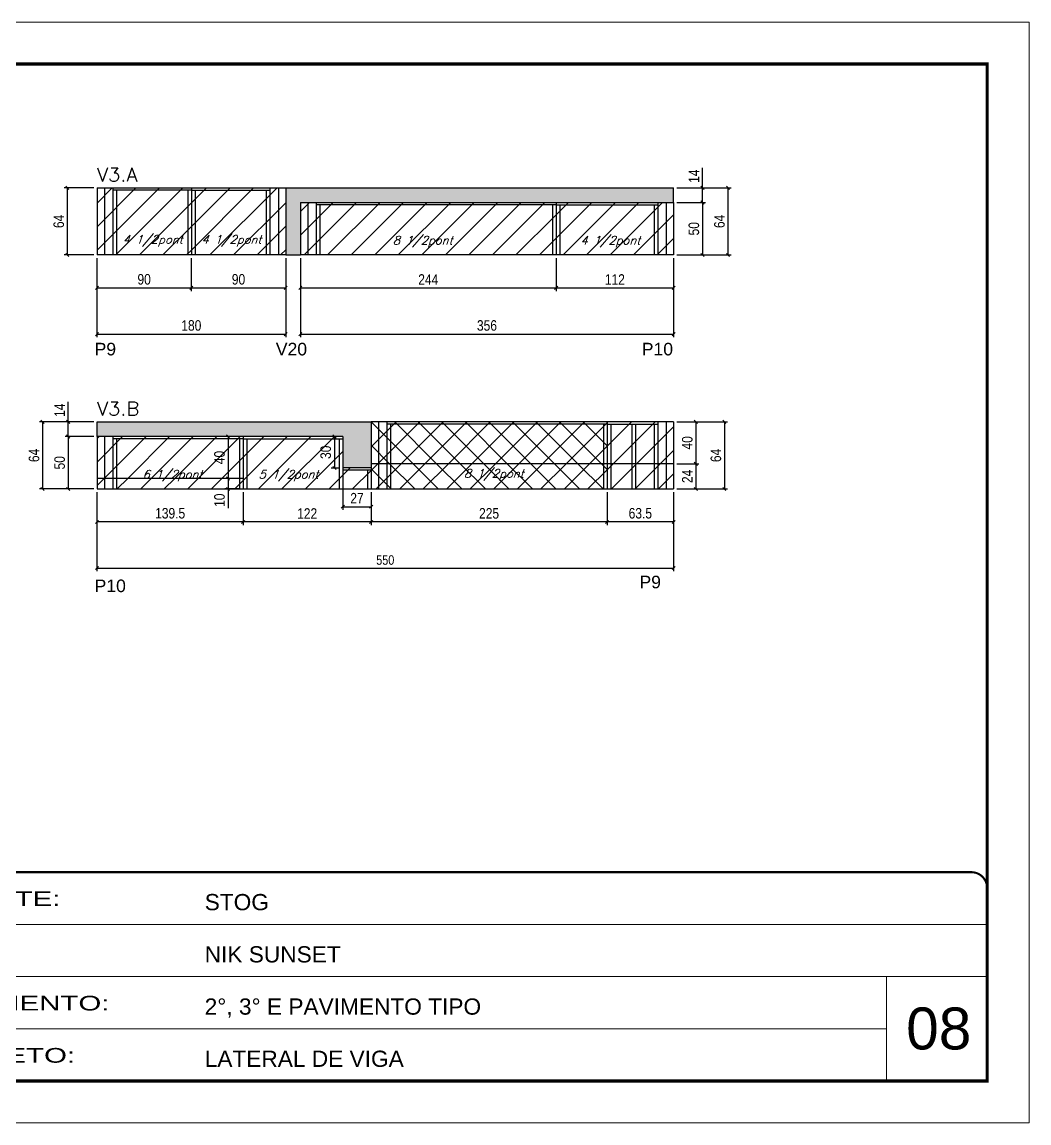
# Model space of a CAD drawing. Extents: x -10448 to -1189, y -11772 to 17235.
# Drawn here: x -5155 to -4195, y 14646 to 15696 of the extents above; entities that cross this region are included whole.
import ezdxf

# ---------------------------------------------------------------- set-up
doc = ezdxf.new("R2010")
doc.units = 0
doc.linetypes.add('CONTINUO', pattern=[0])
doc.linetypes.add('DASHED', pattern=[0.75, 0.5, -0.25])
for name, color, linetype in [('5', 5, 'Continuous'), ('COTA', 241, 'Continuous'), ('Painéis', 200, 'Continuous'), ('Reaproveitamento', 251, 'Continuous'), ('SARR_2.2x7', 40, 'Continuous'), ('SARR_3.5x7', 81, 'Continuous'), ('texto', 7, 'Continuous')]:
    doc.layers.add(name, color=color, linetype=linetype)
for name, color, linetype, lineweight in [('CARIMBO', 255, 'Continuous', 9), ('Folhas', 255, 'Continuous', 9), ('Hachura', 251, 'Continuous', 9), ('SARRAFO DE PRESSAO', 251, 'DASHED', 9), ('Texto Seção', 7, 'Continuous', 15)]:
    doc.layers.add(name, color=color, linetype=linetype, lineweight=lineweight)
doc.styles.add('ARIAL', font='arial.ttf')
doc.styles.add('COTA TECNICA', font='techl___.ttf', dxfattribs={"height": 10})
doc.styles.add('COTA TECNICA-50', font='techl___.ttf', dxfattribs={"height": 9})
doc.styles.add('REGUA-120', font='ROMANS.shx', dxfattribs={"height": 15})
doc.styles.add('Romans', font='romans.shx')
doc.styles.get("Standard").update_dxf_attribs({"font": 'arial.ttf'})
doc.styles.add('Tecnologia', font='')
doc.styles.get('Tecnologia').set_extended_font_data('Forgotten Futurist')
doc.dimstyles.new('COTA PAINEL-50', dxfattribs={"dimtxt": 9, "dimasz": 3, "dimexe": 3, "dimexo": 3, "dimgap": 3, "dimtad": 1, "dimdec": 1, "dimzin": 12, "dimdsep": 46, "dimtxsty": 'COTA TECNICA-50', "dimblk1": 'OBLIQUE', "dimblk2": 'OBLIQUE', "dimsah": 1, "dimcen": 0.9, "dimclrd": 4, "dimclre": 4, "dimclrt": 240, "dimadec": 1, "dimazin": 3, "dimtfac": 1, "dimtdec": 1, "dimtmove": 0, "dimatfit": 3, "dimfxl": 1, "dimtolj": 1, "dimtzin": 12, "dimarcsym": 0})
doc.dimstyles.new('PAINEL', dxfattribs={"dimtxt": 10, "dimasz": 3, "dimexe": 3, "dimexo": 3, "dimgap": 3, "dimtad": 1, "dimdec": 1, "dimzin": 12, "dimdsep": 46, "dimtxsty": 'COTA TECNICA', "dimblk1": 'OBLIQUE', "dimblk2": 'OBLIQUE', "dimsah": 1, "dimcen": 0.9, "dimclrd": 4, "dimclre": 4, "dimclrt": 240, "dimadec": 1, "dimazin": 3, "dimtfac": 1, "dimtdec": 1, "dimtmove": 0, "dimatfit": 3, "dimfxl": 1, "dimtolj": 1, "dimtzin": 12, "dimarcsym": 0})
pattern_1 = [(45, (-139469.283, -18395.978), (-11.2253202, 11.2253202), [])]
pattern_2 = [(50, (-137884.2827, -18395.9775), (5.46554007, -0.47817257), [0.5715, -6.2865]), (355, (-137884.2827, -18395.9775), (-1.05730264, 5.73170536), [0.4572, -5.02921753]), (100.4514447, (-137883.827, -18396.0174), (4.40823741, 5.25353256), [0.48570026, -5.34270734]), (46.1842, (-137884.283, -18394.4535), (8.13237123, -1.26126984), [0.85725, -9.42975]), (96.6355576, (-137883.605, -18394.559), (7.122124, 7.42278374), [0.7285507, -8.01406824]), (351.184151, (-137884.283, -18394.4535), (7.122124, 7.42278374), [0.685799, -7.54379196]), (21, (-137883.5207, -18394.8345), (4.54843174, -3.06795595), [0.5715, -6.2865]), (326, (-137883.5207, -18394.8345), (1.85406085, 5.52563898), [0.4572, -5.0292]), (71.451445, (-137883.1417, -18395.09), (6.40249258, 2.45768307), [0.48570026, -5.34269813]), (37.5, (-137884.2827, -18395.9775), (0.092658098, 2.536651166), [0, -4.96824, 0, -5.1054, 0, -5.04825]), (7.5, (-137884.2827, -18395.9775), (2.004589875, 3.005417245), [0, -2.91084, 0, -4.85394, 0, -1.92405]), (327.5, (-137885.982, -18395.9775), (4.067717855, -0.17186232), [0, -1.905, 0, -5.9436, 0, -7.8867]), (317.5, (-137886.744, -18395.9775), (4.44387544, 0.76279473), [0, -2.4765, 0, -3.94716, 0, -5.6007])]
pattern_3 = [(45, (-139469.283, -18395.978), (-11.2253202, 11.2253202), []), (135, (-139469.283, -18395.978), (-11.2253202, -11.2253202), [])]

# ---------------------------------------------------------------- blocks, each defined once
blk = doc.blocks.new('9999999999')
at = {"color": 30, "linetype": 'CONTINUO'}
for p, q in [((98564.6, 34379.6), (99584, 34379.6)), ((98564.6, 34329.8), (99488, 34329.8)), ((99584, 34329.8), (99488, 34329.8)), ((99488, 34329.8), (99488, 34230.2)), ((98564.6, 34280), (99488, 34280))]:
    blk.add_line(p, q, dxfattribs=at)
at = {"color": 30, "linetype": 'CONTINUO', "const_width": 2}
blk.add_lwpolyline([(99584, 34230.2), (99584, 34414.4, 0.414214), (99569, 34429.4), (98229, 34429.4, 0.414214), (98214, 34414.4), (98214, 34245.2, 0.414214), (98229, 34230.2), (99584, 34230.2)], format="xyb", dxfattribs=at)
at = {"layer": 'Folhas'}
blk.add_lwpolyline([(98139, 34190.2), (99624, 34190.2), (99624, 35240.2), (98139, 35240.2)], close=True, dxfattribs=at)
at = {"layer": 'Folhas', "color": 30, "const_width": 3}
blk.add_lwpolyline([(98214, 34230.2), (99584, 34230.2), (99584, 35200.2), (98214, 35200.2)], close=True, dxfattribs=at)
at = {"color": 7, "linetype": 'Continuous', "ltscale": 5, "style": 'ARIAL'}
for s, height, p in [('STOG', 15.48, (98837.7, 34393.1)), ('NIK SUNSET', 15.48, (98837.7, 34343.3)), ('2°, 3° E PAVIMENTO TIPO', 15.483, (98837.7, 34293.5)), ('LATERAL DE VIGA', 15.483, (98837.7, 34243.7))]:
    blk.add_text(s, height=height, dxfattribs=at).set_placement(p)
at = {"layer": 'Folhas', "color": 7, "style": 'Tecnologia', "width": 1.5}
for s, p in [('CLIENTE:', (98573.7, 34397.2)), ('PAVIMENTO:', (98573.7, 34297.5)), ('PROJETO:', (98573.7, 34247.7))]:
    blk.add_text(s, height=14, dxfattribs=at).set_placement(p)
blk = doc.blocks.new('_Oblique')
at = {"color": 0, "linetype": 'ByBlock', "lineweight": -2}
blk.add_line((-0.5, -0.5), (0.5, 0.5), dxfattribs=at)
blk = doc.blocks.new('*D1233')
at = {"layer": 'COTA', "color": 4, "linetype": 'ByBlock', "lineweight": -2, "transparency": 16777216}
for p, q in [((-5083.8, 15470.5), (-5083.8, 15439.1)), ((-4993.8, 15470.5), (-4993.8, 15439.1)), ((-5083.8, 15442.1), (-4993.8, 15442.1))]:
    blk.add_line(p, q, dxfattribs=at)
at = {"layer": 'Defpoints', "color": 0, "linetype": 'ByBlock', "transparency": 16777216}
for p in [(-5083.8, 15473.5), (-4993.8, 15473.5), (-4993.8, 15442.1)]:
    blk.add_point(p, dxfattribs=at)
at = {"layer": 'COTA', "color": 4, "linetype": 'ByBlock', "lineweight": -2, "transparency": 16777216, "xscale": 3, "yscale": 3, "zscale": 3, "rotation": 180}
blk.add_blockref('_Oblique', (-5083.8, 15442.1), dxfattribs=at)
at = {"layer": 'COTA', "color": 4, "linetype": 'ByBlock', "lineweight": -2, "transparency": 16777216, "xscale": 3, "yscale": 3, "zscale": 3}
blk.add_blockref('_Oblique', (-4993.8, 15442.1), dxfattribs=at)
at = {"layer": 'COTA', "color": 240, "linetype": 'ByBlock', "transparency": 16777216, "insert": (-5038.8, 15450.2), "char_height": 10, "attachment_point": 5, "style": 'COTA TECNICA'}
blk.add_mtext('\\A1;90', dxfattribs=at)
blk = doc.blocks.new('*D1234')
at = {"layer": 'COTA', "color": 4, "linetype": 'ByBlock', "lineweight": -2, "transparency": 16777216}
for p, q in [((-4993.8, 15470.5), (-4993.8, 15439.1)), ((-4903.8, 15470.5), (-4903.8, 15439.1)), ((-4993.8, 15442.1), (-4903.8, 15442.1))]:
    blk.add_line(p, q, dxfattribs=at)
at = {"layer": 'Defpoints', "color": 0, "linetype": 'ByBlock', "transparency": 16777216}
for p in [(-4993.8, 15473.5), (-4903.8, 15473.5), (-4903.8, 15442.1)]:
    blk.add_point(p, dxfattribs=at)
at = {"layer": 'COTA', "color": 4, "linetype": 'ByBlock', "lineweight": -2, "transparency": 16777216, "xscale": 3, "yscale": 3, "zscale": 3, "rotation": 180}
blk.add_blockref('_Oblique', (-4993.8, 15442.1), dxfattribs=at)
at = {"layer": 'COTA', "color": 4, "linetype": 'ByBlock', "lineweight": -2, "transparency": 16777216, "xscale": 3, "yscale": 3, "zscale": 3}
blk.add_blockref('_Oblique', (-4903.8, 15442.1), dxfattribs=at)
at = {"layer": 'COTA', "color": 240, "linetype": 'ByBlock', "transparency": 16777216, "insert": (-4948.8, 15450.2), "char_height": 10, "attachment_point": 5, "style": 'COTA TECNICA'}
blk.add_mtext('\\A1;90', dxfattribs=at)
blk = doc.blocks.new('*D102')
at = {"layer": 'COTA', "color": 4, "linetype": 'ByBlock', "lineweight": -2, "transparency": 16777216}
for p, q in [((-5083.8, 15470.5), (-5083.8, 15395)), ((-4903.8, 15470.5), (-4903.8, 15395)), ((-5083.8, 15398), (-4903.8, 15398))]:
    blk.add_line(p, q, dxfattribs=at)
at = {"layer": 'Defpoints', "color": 0, "linetype": 'ByBlock', "transparency": 16777216}
for p in [(-5083.8, 15473.5), (-4903.8, 15473.5), (-4903.8, 15398)]:
    blk.add_point(p, dxfattribs=at)
at = {"layer": 'COTA', "color": 4, "linetype": 'ByBlock', "lineweight": -2, "transparency": 16777216, "xscale": 3, "yscale": 3, "zscale": 3, "rotation": 180}
blk.add_blockref('_Oblique', (-5083.8, 15398), dxfattribs=at)
at = {"layer": 'COTA', "color": 4, "linetype": 'ByBlock', "lineweight": -2, "transparency": 16777216, "xscale": 3, "yscale": 3, "zscale": 3}
blk.add_blockref('_Oblique', (-4903.8, 15398), dxfattribs=at)
at = {"layer": 'COTA', "color": 240, "linetype": 'ByBlock', "transparency": 16777216, "insert": (-4993.8, 15406.2), "char_height": 10, "attachment_point": 5, "style": 'COTA TECNICA'}
blk.add_mtext('\\A1;180', dxfattribs=at)
blk = doc.blocks.new('*D1235')
at = {"layer": 'COTA', "color": 4, "linetype": 'ByBlock', "lineweight": -2, "transparency": 16777216}
for p, q in [((-4889.8, 15470.5), (-4889.8, 15439.1)), ((-4645.8, 15470.5), (-4645.8, 15439.1)), ((-4889.8, 15442.1), (-4645.8, 15442.1))]:
    blk.add_line(p, q, dxfattribs=at)
at = {"layer": 'Defpoints', "color": 0, "linetype": 'ByBlock', "transparency": 16777216}
for p in [(-4889.8, 15473.5), (-4645.8, 15473.5), (-4645.8, 15442.1)]:
    blk.add_point(p, dxfattribs=at)
at = {"layer": 'COTA', "color": 4, "linetype": 'ByBlock', "lineweight": -2, "transparency": 16777216, "xscale": 3, "yscale": 3, "zscale": 3, "rotation": 180}
blk.add_blockref('_Oblique', (-4889.8, 15442.1), dxfattribs=at)
at = {"layer": 'COTA', "color": 4, "linetype": 'ByBlock', "lineweight": -2, "transparency": 16777216, "xscale": 3, "yscale": 3, "zscale": 3}
blk.add_blockref('_Oblique', (-4645.8, 15442.1), dxfattribs=at)
at = {"layer": 'COTA', "color": 240, "linetype": 'ByBlock', "transparency": 16777216, "insert": (-4767.8, 15450.1), "char_height": 10, "attachment_point": 5, "style": 'COTA TECNICA'}
blk.add_mtext('\\A1;244', dxfattribs=at)
blk = doc.blocks.new('*D1236')
at = {"layer": 'COTA', "color": 4, "linetype": 'ByBlock', "lineweight": -2, "transparency": 16777216}
for p, q in [((-4645.8, 15470.5), (-4645.8, 15439.1)), ((-4533.8, 15470.5), (-4533.8, 15439.1)), ((-4645.8, 15442.1), (-4533.8, 15442.1))]:
    blk.add_line(p, q, dxfattribs=at)
at = {"layer": 'Defpoints', "color": 0, "linetype": 'ByBlock', "transparency": 16777216}
for p in [(-4645.8, 15473.5), (-4533.8, 15473.5), (-4533.8, 15442.1)]:
    blk.add_point(p, dxfattribs=at)
at = {"layer": 'COTA', "color": 4, "linetype": 'ByBlock', "lineweight": -2, "transparency": 16777216, "xscale": 3, "yscale": 3, "zscale": 3, "rotation": 180}
blk.add_blockref('_Oblique', (-4645.8, 15442.1), dxfattribs=at)
at = {"layer": 'COTA', "color": 4, "linetype": 'ByBlock', "lineweight": -2, "transparency": 16777216, "xscale": 3, "yscale": 3, "zscale": 3}
blk.add_blockref('_Oblique', (-4533.8, 15442.1), dxfattribs=at)
at = {"layer": 'COTA', "color": 240, "linetype": 'ByBlock', "transparency": 16777216, "insert": (-4589.8, 15450.1), "char_height": 10, "attachment_point": 5, "style": 'COTA TECNICA'}
blk.add_mtext('\\A1;112', dxfattribs=at)
blk = doc.blocks.new('*D103')
at = {"layer": 'COTA', "color": 4, "linetype": 'ByBlock', "lineweight": -2, "transparency": 16777216}
for p, q in [((-4889.8, 15470.5), (-4889.8, 15395)), ((-4533.8, 15470.5), (-4533.8, 15395)), ((-4889.8, 15398), (-4533.8, 15398))]:
    blk.add_line(p, q, dxfattribs=at)
at = {"layer": 'Defpoints', "color": 0, "linetype": 'ByBlock', "transparency": 16777216}
for p in [(-4889.8, 15473.5), (-4533.8, 15473.5), (-4533.8, 15398)]:
    blk.add_point(p, dxfattribs=at)
at = {"layer": 'COTA', "color": 4, "linetype": 'ByBlock', "lineweight": -2, "transparency": 16777216, "xscale": 3, "yscale": 3, "zscale": 3, "rotation": 180}
blk.add_blockref('_Oblique', (-4889.8, 15398), dxfattribs=at)
at = {"layer": 'COTA', "color": 4, "linetype": 'ByBlock', "lineweight": -2, "transparency": 16777216, "xscale": 3, "yscale": 3, "zscale": 3}
blk.add_blockref('_Oblique', (-4533.8, 15398), dxfattribs=at)
at = {"layer": 'COTA', "color": 240, "linetype": 'ByBlock', "transparency": 16777216, "insert": (-4711.8, 15406.2), "char_height": 10, "attachment_point": 5, "style": 'COTA TECNICA'}
blk.add_mtext('\\A1;356', dxfattribs=at)
blk = doc.blocks.new('*D1251')
at = {"layer": 'COTA', "color": 4, "linetype": 'ByBlock', "lineweight": -2, "transparency": 16777216}
for p, q in [((-4530.8, 15523.5), (-4503.2, 15523.5)), ((-4506.2, 15523.5), (-4506.2, 15473.5)), ((-4530.8, 15473.5), (-4503.2, 15473.5))]:
    blk.add_line(p, q, dxfattribs=at)
at = {"layer": 'Defpoints', "color": 0, "linetype": 'ByBlock', "transparency": 16777216}
for p in [(-4533.8, 15523.5), (-4533.8, 15473.5), (-4506.2, 15473.5)]:
    blk.add_point(p, dxfattribs=at)
at = {"layer": 'COTA', "color": 4, "linetype": 'ByBlock', "lineweight": -2, "transparency": 16777216, "xscale": 3, "yscale": 3, "zscale": 3}
for p, rotation in [((-4506.2, 15523.5), 90), ((-4506.2, 15473.5), 270)]:
    blk.add_blockref('_Oblique', p, dxfattribs=dict(at, rotation=rotation))
at = {"layer": 'COTA', "color": 240, "linetype": 'ByBlock', "transparency": 16777216, "insert": (-4514.4, 15498.5), "char_height": 10, "attachment_point": 5, "rotation": 90, "style": 'COTA TECNICA'}
blk.add_mtext('\\A1;50', dxfattribs=at)
blk = doc.blocks.new('*D1252')
at = {"layer": 'COTA', "color": 4, "linetype": 'ByBlock', "lineweight": -2, "transparency": 16777216}
for p, q in [((-4506.2, 15537.5), (-4506.2, 15556.6)), ((-4530.8, 15537.5), (-4503.2, 15537.5)), ((-4506.2, 15523.5), (-4506.2, 15537.5)), ((-4530.8, 15523.5), (-4503.2, 15523.5))]:
    blk.add_line(p, q, dxfattribs=at)
at = {"layer": 'Defpoints', "color": 0, "linetype": 'ByBlock', "transparency": 16777216}
for p in [(-4533.8, 15537.5), (-4506.2, 15537.5), (-4533.8, 15523.5)]:
    blk.add_point(p, dxfattribs=at)
at = {"layer": 'COTA', "color": 4, "linetype": 'ByBlock', "lineweight": -2, "transparency": 16777216, "xscale": 3, "yscale": 3, "zscale": 3}
for p, rotation in [((-4506.2, 15537.5), 90), ((-4506.2, 15523.5), 270)]:
    blk.add_blockref('_Oblique', p, dxfattribs=dict(at, rotation=rotation))
at = {"layer": 'COTA', "color": 240, "linetype": 'ByBlock', "transparency": 16777216, "insert": (-4514.3, 15548.6), "char_height": 10, "attachment_point": 5, "rotation": 90, "style": 'COTA TECNICA'}
blk.add_mtext('\\A1;14', dxfattribs=at)
blk = doc.blocks.new('*D126')
at = {"layer": 'COTA', "color": 4, "linetype": 'ByBlock', "lineweight": -2, "transparency": 16777216}
for p, q in [((-4530.8, 15537.5), (-4478.9, 15537.5)), ((-4481.9, 15537.5), (-4481.9, 15473.5)), ((-4530.8, 15473.5), (-4478.9, 15473.5))]:
    blk.add_line(p, q, dxfattribs=at)
at = {"layer": 'Defpoints', "color": 0, "linetype": 'ByBlock', "transparency": 16777216}
for p in [(-4533.8, 15537.5), (-4533.8, 15473.5), (-4481.9, 15473.5)]:
    blk.add_point(p, dxfattribs=at)
at = {"layer": 'COTA', "color": 4, "linetype": 'ByBlock', "lineweight": -2, "transparency": 16777216, "xscale": 3, "yscale": 3, "zscale": 3}
for p, rotation in [((-4481.9, 15537.5), 90), ((-4481.9, 15473.5), 270)]:
    blk.add_blockref('_Oblique', p, dxfattribs=dict(at, rotation=rotation))
at = {"layer": 'COTA', "color": 240, "linetype": 'ByBlock', "transparency": 16777216, "insert": (-4490, 15505.5), "char_height": 10, "attachment_point": 5, "rotation": 90, "style": 'COTA TECNICA'}
blk.add_mtext('\\A1;64', dxfattribs=at)
blk = doc.blocks.new('*D1253')
at = {"layer": 'COTA', "color": 4, "linetype": 'ByBlock', "lineweight": -2, "transparency": 16777216}
for p, q in [((-5086.8, 15537.5), (-5115.1, 15537.5)), ((-5112.1, 15537.5), (-5112.1, 15473.5)), ((-5086.8, 15473.5), (-5115.1, 15473.5))]:
    blk.add_line(p, q, dxfattribs=at)
at = {"layer": 'Defpoints', "color": 0, "linetype": 'ByBlock', "transparency": 16777216}
for p in [(-5083.8, 15537.5), (-5112.1, 15473.5), (-5083.8, 15473.5)]:
    blk.add_point(p, dxfattribs=at)
at = {"layer": 'COTA', "color": 4, "linetype": 'ByBlock', "lineweight": -2, "transparency": 16777216, "xscale": 3, "yscale": 3, "zscale": 3}
for p, rotation in [((-5112.1, 15537.5), 90), ((-5112.1, 15473.5), 270)]:
    blk.add_blockref('_Oblique', p, dxfattribs=dict(at, rotation=rotation))
at = {"layer": 'COTA', "color": 240, "linetype": 'ByBlock', "transparency": 16777216, "insert": (-5120.2, 15505.5), "char_height": 10, "attachment_point": 5, "rotation": 90, "style": 'COTA TECNICA'}
blk.add_mtext('\\A1;64', dxfattribs=at)
blk = doc.blocks.new('*D1254')
at = {"layer": 'COTA', "color": 4, "linetype": 'ByBlock', "lineweight": -2, "transparency": 16777216}
for p, q in [((-4597.3, 15247.3), (-4597.3, 15215.9)), ((-4533.8, 15247.3), (-4533.8, 15215.9)), ((-4533.8, 15218.9), (-4597.3, 15218.9))]:
    blk.add_line(p, q, dxfattribs=at)
at = {"layer": 'Defpoints', "color": 0, "linetype": 'ByBlock', "transparency": 16777216}
for p in [(-4597.3, 15250.3), (-4533.8, 15250.3), (-4597.3, 15218.9)]:
    blk.add_point(p, dxfattribs=at)
at = {"layer": 'COTA', "color": 4, "linetype": 'ByBlock', "lineweight": -2, "transparency": 16777216, "xscale": 3, "yscale": 3, "zscale": 3, "rotation": 180}
blk.add_blockref('_Oblique', (-4597.3, 15218.9), dxfattribs=at)
at = {"layer": 'COTA', "color": 4, "linetype": 'ByBlock', "lineweight": -2, "transparency": 16777216, "xscale": 3, "yscale": 3, "zscale": 3}
blk.add_blockref('_Oblique', (-4533.8, 15218.9), dxfattribs=at)
at = {"layer": 'COTA', "color": 240, "linetype": 'ByBlock', "transparency": 16777216, "insert": (-4565.5, 15227.1), "char_height": 10, "attachment_point": 5, "style": 'COTA TECNICA'}
blk.add_mtext('\\A1;63.5', dxfattribs=at)
blk = doc.blocks.new('*D1255')
at = {"layer": 'COTA', "color": 4, "linetype": 'ByBlock', "lineweight": -2, "transparency": 16777216}
for p, q in [((-4822.3, 15247.3), (-4822.3, 15215.9)), ((-4597.3, 15247.3), (-4597.3, 15215.9)), ((-4597.3, 15218.9), (-4822.3, 15218.9))]:
    blk.add_line(p, q, dxfattribs=at)
at = {"layer": 'Defpoints', "color": 0, "linetype": 'ByBlock', "transparency": 16777216}
for p in [(-4822.3, 15250.3), (-4597.3, 15250.3), (-4822.3, 15218.9)]:
    blk.add_point(p, dxfattribs=at)
at = {"layer": 'COTA', "color": 4, "linetype": 'ByBlock', "lineweight": -2, "transparency": 16777216, "xscale": 3, "yscale": 3, "zscale": 3, "rotation": 180}
blk.add_blockref('_Oblique', (-4822.3, 15218.9), dxfattribs=at)
at = {"layer": 'COTA', "color": 4, "linetype": 'ByBlock', "lineweight": -2, "transparency": 16777216, "xscale": 3, "yscale": 3, "zscale": 3}
blk.add_blockref('_Oblique', (-4597.3, 15218.9), dxfattribs=at)
at = {"layer": 'COTA', "color": 240, "linetype": 'ByBlock', "transparency": 16777216, "insert": (-4709.8, 15227), "char_height": 10, "attachment_point": 5, "style": 'COTA TECNICA'}
blk.add_mtext('\\A1;225', dxfattribs=at)
blk = doc.blocks.new('*D1256')
at = {"layer": 'COTA', "color": 4, "linetype": 'ByBlock', "lineweight": -2, "transparency": 16777216}
for p, q in [((-4944.3, 15247.3), (-4944.3, 15215.9)), ((-4822.3, 15247.3), (-4822.3, 15215.9)), ((-4822.3, 15218.9), (-4944.3, 15218.9))]:
    blk.add_line(p, q, dxfattribs=at)
at = {"layer": 'Defpoints', "color": 0, "linetype": 'ByBlock', "transparency": 16777216}
for p in [(-4944.3, 15250.3), (-4822.3, 15250.3), (-4944.3, 15218.9)]:
    blk.add_point(p, dxfattribs=at)
at = {"layer": 'COTA', "color": 4, "linetype": 'ByBlock', "lineweight": -2, "transparency": 16777216, "xscale": 3, "yscale": 3, "zscale": 3, "rotation": 180}
blk.add_blockref('_Oblique', (-4944.3, 15218.9), dxfattribs=at)
at = {"layer": 'COTA', "color": 4, "linetype": 'ByBlock', "lineweight": -2, "transparency": 16777216, "xscale": 3, "yscale": 3, "zscale": 3}
blk.add_blockref('_Oblique', (-4822.3, 15218.9), dxfattribs=at)
at = {"layer": 'COTA', "color": 240, "linetype": 'ByBlock', "transparency": 16777216, "insert": (-4883.3, 15226.9), "char_height": 10, "attachment_point": 5, "style": 'COTA TECNICA'}
blk.add_mtext('\\A1;122', dxfattribs=at)
blk = doc.blocks.new('*D1257')
at = {"layer": 'COTA', "color": 4, "linetype": 'ByBlock', "lineweight": -2, "transparency": 16777216}
for p, q in [((-5083.8, 15247.3), (-5083.8, 15215.9)), ((-4944.3, 15247.3), (-4944.3, 15215.9)), ((-4944.3, 15218.9), (-5083.8, 15218.9))]:
    blk.add_line(p, q, dxfattribs=at)
at = {"layer": 'Defpoints', "color": 0, "linetype": 'ByBlock', "transparency": 16777216}
for p in [(-5083.8, 15250.3), (-4944.3, 15250.3), (-5083.8, 15218.9)]:
    blk.add_point(p, dxfattribs=at)
at = {"layer": 'COTA', "color": 4, "linetype": 'ByBlock', "lineweight": -2, "transparency": 16777216, "xscale": 3, "yscale": 3, "zscale": 3, "rotation": 180}
blk.add_blockref('_Oblique', (-5083.8, 15218.9), dxfattribs=at)
at = {"layer": 'COTA', "color": 4, "linetype": 'ByBlock', "lineweight": -2, "transparency": 16777216, "xscale": 3, "yscale": 3, "zscale": 3}
blk.add_blockref('_Oblique', (-4944.3, 15218.9), dxfattribs=at)
at = {"layer": 'COTA', "color": 240, "linetype": 'ByBlock', "transparency": 16777216, "insert": (-5014, 15227.1), "char_height": 10, "attachment_point": 5, "style": 'COTA TECNICA'}
blk.add_mtext('\\A1;139.5', dxfattribs=at)
blk = doc.blocks.new('*D1258')
at = {"layer": 'COTA', "color": 4, "linetype": 'ByBlock', "lineweight": -2, "transparency": 16777216}
for p, q in [((-5086.8, 15300.3), (-5114.3, 15300.3)), ((-5111.3, 15300.3), (-5111.3, 15250.3)), ((-5086.8, 15250.3), (-5114.3, 15250.3))]:
    blk.add_line(p, q, dxfattribs=at)
at = {"layer": 'Defpoints', "color": 0, "linetype": 'ByBlock', "transparency": 16777216}
for p in [(-5083.8, 15300.3), (-5111.3, 15250.3), (-5083.8, 15250.3)]:
    blk.add_point(p, dxfattribs=at)
at = {"layer": 'COTA', "color": 4, "linetype": 'ByBlock', "lineweight": -2, "transparency": 16777216, "xscale": 3, "yscale": 3, "zscale": 3}
for p, rotation in [((-5111.3, 15300.3), 90), ((-5111.3, 15250.3), 270)]:
    blk.add_blockref('_Oblique', p, dxfattribs=dict(at, rotation=rotation))
at = {"layer": 'COTA', "color": 240, "linetype": 'ByBlock', "transparency": 16777216, "insert": (-5119.4, 15275.3), "char_height": 10, "attachment_point": 5, "rotation": 90, "style": 'COTA TECNICA'}
blk.add_mtext('\\A1;50', dxfattribs=at)
blk = doc.blocks.new('*D1259')
at = {"layer": 'COTA', "color": 4, "linetype": 'ByBlock', "lineweight": -2, "transparency": 16777216}
for p, q in [((-5111.3, 15314.3), (-5111.3, 15333.5)), ((-5086.8, 15314.3), (-5114.3, 15314.3)), ((-5111.3, 15300.3), (-5111.3, 15314.3)), ((-5086.8, 15300.3), (-5114.3, 15300.3))]:
    blk.add_line(p, q, dxfattribs=at)
at = {"layer": 'Defpoints', "color": 0, "linetype": 'ByBlock', "transparency": 16777216}
for p in [(-5111.3, 15314.3), (-5083.8, 15314.3), (-5083.8, 15300.3)]:
    blk.add_point(p, dxfattribs=at)
at = {"layer": 'COTA', "color": 4, "linetype": 'ByBlock', "lineweight": -2, "transparency": 16777216, "xscale": 3, "yscale": 3, "zscale": 3}
for p, rotation in [((-5111.3, 15314.3), 90), ((-5111.3, 15300.3), 270)]:
    blk.add_blockref('_Oblique', p, dxfattribs=dict(at, rotation=rotation))
at = {"layer": 'COTA', "color": 240, "linetype": 'ByBlock', "transparency": 16777216, "insert": (-5119.4, 15325.4), "char_height": 10, "attachment_point": 5, "rotation": 90, "style": 'COTA TECNICA'}
blk.add_mtext('\\A1;14', dxfattribs=at)
blk = doc.blocks.new('*D127')
at = {"layer": 'COTA', "color": 4, "linetype": 'ByBlock', "lineweight": -2, "transparency": 16777216}
for p, q in [((-5086.8, 15314.3), (-5138.7, 15314.3)), ((-5135.7, 15314.3), (-5135.7, 15250.3)), ((-5086.8, 15250.3), (-5138.7, 15250.3))]:
    blk.add_line(p, q, dxfattribs=at)
at = {"layer": 'Defpoints', "color": 0, "linetype": 'ByBlock', "transparency": 16777216}
for p in [(-5083.8, 15314.3), (-5135.7, 15250.3), (-5083.8, 15250.3)]:
    blk.add_point(p, dxfattribs=at)
at = {"layer": 'COTA', "color": 4, "linetype": 'ByBlock', "lineweight": -2, "transparency": 16777216, "xscale": 3, "yscale": 3, "zscale": 3}
for p, rotation in [((-5135.7, 15314.3), 90), ((-5135.7, 15250.3), 270)]:
    blk.add_blockref('_Oblique', p, dxfattribs=dict(at, rotation=rotation))
at = {"layer": 'COTA', "color": 240, "linetype": 'ByBlock', "transparency": 16777216, "insert": (-5143.8, 15282.3), "char_height": 10, "attachment_point": 5, "rotation": 90, "style": 'COTA TECNICA'}
blk.add_mtext('\\A1;64', dxfattribs=at)
blk = doc.blocks.new('*D1260')
at = {"layer": 'COTA', "color": 4, "linetype": 'ByBlock', "lineweight": -2, "transparency": 16777216}
for p, q in [((-4530.8, 15314.3), (-4482.3, 15314.3)), ((-4485.3, 15314.3), (-4485.3, 15250.3)), ((-4530.8, 15250.3), (-4482.3, 15250.3))]:
    blk.add_line(p, q, dxfattribs=at)
at = {"layer": 'Defpoints', "color": 0, "linetype": 'ByBlock', "transparency": 16777216}
for p in [(-4533.8, 15314.3), (-4533.8, 15250.3), (-4485.3, 15250.3)]:
    blk.add_point(p, dxfattribs=at)
at = {"layer": 'COTA', "color": 4, "linetype": 'ByBlock', "lineweight": -2, "transparency": 16777216, "xscale": 3, "yscale": 3, "zscale": 3}
for p, rotation in [((-4485.3, 15314.3), 90), ((-4485.3, 15250.3), 270)]:
    blk.add_blockref('_Oblique', p, dxfattribs=dict(at, rotation=rotation))
at = {"layer": 'COTA', "color": 240, "linetype": 'ByBlock', "transparency": 16777216, "insert": (-4493.4, 15282.3), "char_height": 10, "attachment_point": 5, "rotation": 90, "style": 'COTA TECNICA'}
blk.add_mtext('\\A1;64', dxfattribs=at)
blk = doc.blocks.new('*D1261')
at = {"layer": 'COTA', "color": 4, "linetype": 'ByBlock', "lineweight": -2, "transparency": 16777216}
for p, q in [((-4852.3, 15300.3), (-4860.3, 15300.3)), ((-4857.3, 15300.3), (-4857.3, 15270.3)), ((-4852.3, 15270.3), (-4860.3, 15270.3))]:
    blk.add_line(p, q, dxfattribs=at)
at = {"layer": 'Defpoints', "color": 0, "linetype": 'ByBlock', "transparency": 16777216}
for p in [(-4849.3, 15300.3), (-4857.3, 15270.3), (-4849.3, 15270.3)]:
    blk.add_point(p, dxfattribs=at)
at = {"layer": 'COTA', "color": 4, "linetype": 'ByBlock', "lineweight": -2, "transparency": 16777216, "xscale": 3, "yscale": 3, "zscale": 3}
for p, rotation in [((-4857.3, 15300.3), 90), ((-4857.3, 15270.3), 270)]:
    blk.add_blockref('_Oblique', p, dxfattribs=dict(at, rotation=rotation))
at = {"layer": 'COTA', "color": 240, "linetype": 'ByBlock', "transparency": 16777216, "insert": (-4865.6, 15285.3), "char_height": 10, "attachment_point": 5, "rotation": 90, "style": 'COTA TECNICA'}
blk.add_mtext('\\A1;30', dxfattribs=at)
blk = doc.blocks.new('*D128')
at = {"layer": 'COTA', "color": 4, "linetype": 'ByBlock', "lineweight": -2, "transparency": 16777216}
for p, q in [((-4849.3, 15267.3), (-4849.3, 15230.4)), ((-4822.3, 15247.3), (-4822.3, 15230.4)), ((-4849.3, 15233.4), (-4822.3, 15233.4))]:
    blk.add_line(p, q, dxfattribs=at)
at = {"layer": 'Defpoints', "color": 0, "linetype": 'ByBlock', "transparency": 16777216}
for p in [(-4849.3, 15270.3), (-4822.3, 15250.3), (-4822.3, 15233.4)]:
    blk.add_point(p, dxfattribs=at)
at = {"layer": 'COTA', "color": 4, "linetype": 'ByBlock', "lineweight": -2, "transparency": 16777216, "xscale": 3, "yscale": 3, "zscale": 3, "rotation": 180}
blk.add_blockref('_Oblique', (-4849.3, 15233.4), dxfattribs=at)
at = {"layer": 'COTA', "color": 4, "linetype": 'ByBlock', "lineweight": -2, "transparency": 16777216, "xscale": 3, "yscale": 3, "zscale": 3}
blk.add_blockref('_Oblique', (-4822.3, 15233.4), dxfattribs=at)
at = {"layer": 'COTA', "color": 240, "linetype": 'ByBlock', "transparency": 16777216, "insert": (-4835.8, 15241.5), "char_height": 10, "attachment_point": 5, "style": 'COTA TECNICA'}
blk.add_mtext('\\A1;27', dxfattribs=at)
blk = doc.blocks.new('*D1262')
at = {"layer": 'COTA', "color": 4, "linetype": 'ByBlock', "lineweight": -2, "transparency": 16777216}
for p, q in [((-4530.8, 15314.3), (-4509.6, 15314.3)), ((-4512.6, 15314.3), (-4512.6, 15274.3)), ((-4530.8, 15274.3), (-4509.6, 15274.3))]:
    blk.add_line(p, q, dxfattribs=at)
at = {"layer": 'Defpoints', "color": 0, "linetype": 'ByBlock', "transparency": 16777216}
for p in [(-4533.8, 15314.3), (-4533.8, 15274.3), (-4512.6, 15274.3)]:
    blk.add_point(p, dxfattribs=at)
at = {"layer": 'COTA', "color": 4, "linetype": 'ByBlock', "lineweight": -2, "transparency": 16777216, "xscale": 3, "yscale": 3, "zscale": 3}
for p, rotation in [((-4512.6, 15314.3), 90), ((-4512.6, 15274.3), 270)]:
    blk.add_blockref('_Oblique', p, dxfattribs=dict(at, rotation=rotation))
at = {"layer": 'COTA', "color": 240, "linetype": 'ByBlock', "transparency": 16777216, "insert": (-4520.7, 15294.3), "char_height": 10, "attachment_point": 5, "rotation": 90, "style": 'COTA TECNICA'}
blk.add_mtext('\\A1;40', dxfattribs=at)
blk = doc.blocks.new('*D129')
at = {"layer": 'COTA', "color": 4, "linetype": 'ByBlock', "lineweight": -2, "transparency": 16777216}
for p, q in [((-4530.8, 15274.3), (-4509.6, 15274.3)), ((-4512.6, 15274.3), (-4512.6, 15250.3)), ((-4530.8, 15250.3), (-4509.6, 15250.3))]:
    blk.add_line(p, q, dxfattribs=at)
at = {"layer": 'Defpoints', "color": 0, "linetype": 'ByBlock', "transparency": 16777216}
for p in [(-4533.8, 15274.3), (-4533.8, 15250.3), (-4512.6, 15250.3)]:
    blk.add_point(p, dxfattribs=at)
at = {"layer": 'COTA', "color": 4, "linetype": 'ByBlock', "lineweight": -2, "transparency": 16777216, "xscale": 3, "yscale": 3, "zscale": 3}
for p, rotation in [((-4512.6, 15274.3), 90), ((-4512.6, 15250.3), 270)]:
    blk.add_blockref('_Oblique', p, dxfattribs=dict(at, rotation=rotation))
at = {"layer": 'COTA', "color": 240, "linetype": 'ByBlock', "transparency": 16777216, "insert": (-4520.7, 15262.3), "char_height": 10, "attachment_point": 5, "rotation": 90, "style": 'COTA TECNICA'}
blk.add_mtext('\\A1;24', dxfattribs=at)
blk = doc.blocks.new('*D1263')
at = {"layer": 'COTA', "color": 4, "linetype": 'ByBlock', "lineweight": -2, "transparency": 16777216}
for p, q in [((-4947.3, 15300.3), (-4961.8, 15300.3)), ((-4958.8, 15300.3), (-4958.8, 15260.3)), ((-4947.3, 15260.3), (-4961.8, 15260.3))]:
    blk.add_line(p, q, dxfattribs=at)
at = {"layer": 'Defpoints', "color": 0, "linetype": 'ByBlock', "transparency": 16777216}
for p in [(-4944.3, 15300.3), (-4958.8, 15260.3), (-4944.3, 15260.3)]:
    blk.add_point(p, dxfattribs=at)
at = {"layer": 'COTA', "color": 4, "linetype": 'ByBlock', "lineweight": -2, "transparency": 16777216, "xscale": 3, "yscale": 3, "zscale": 3}
for p, rotation in [((-4958.8, 15300.3), 90), ((-4958.8, 15260.3), 270)]:
    blk.add_blockref('_Oblique', p, dxfattribs=dict(at, rotation=rotation))
at = {"layer": 'COTA', "color": 240, "linetype": 'ByBlock', "transparency": 16777216, "insert": (-4966.9, 15280.3), "char_height": 10, "attachment_point": 5, "rotation": 90, "style": 'COTA TECNICA'}
blk.add_mtext('\\A1;40', dxfattribs=at)
blk = doc.blocks.new('*D130')
at = {"layer": 'COTA', "color": 4, "linetype": 'ByBlock', "lineweight": -2, "transparency": 16777216}
for p, q in [((-4947.3, 15260.3), (-4961.8, 15260.3)), ((-4958.8, 15260.3), (-4958.8, 15250.3)), ((-4947.3, 15250.3), (-4961.8, 15250.3)), ((-4958.8, 15250.3), (-4958.8, 15231.9))]:
    blk.add_line(p, q, dxfattribs=at)
at = {"layer": 'Defpoints', "color": 0, "linetype": 'ByBlock', "transparency": 16777216}
for p in [(-4944.3, 15260.3), (-4958.8, 15250.3), (-4944.3, 15250.3)]:
    blk.add_point(p, dxfattribs=at)
at = {"layer": 'COTA', "color": 4, "linetype": 'ByBlock', "lineweight": -2, "transparency": 16777216, "xscale": 3, "yscale": 3, "zscale": 3}
for p, rotation in [((-4958.8, 15260.3), 90), ((-4958.8, 15250.3), 270)]:
    blk.add_blockref('_Oblique', p, dxfattribs=dict(at, rotation=rotation))
at = {"layer": 'COTA', "color": 240, "linetype": 'ByBlock', "transparency": 16777216, "insert": (-4966.9, 15239.6), "char_height": 10, "attachment_point": 5, "rotation": 90, "style": 'COTA TECNICA'}
blk.add_mtext('\\A1;10', dxfattribs=at)
blk = doc.blocks.new('*D1708')
at = {"layer": 'COTA', "color": 4, "linetype": 'ByBlock', "lineweight": -2, "transparency": 16777216}
for p, q in [((-5083.8, 15247.3), (-5083.8, 15171.9)), ((-4533.8, 15247.3), (-4533.8, 15171.9)), ((-5083.8, 15174.9), (-4533.8, 15174.9))]:
    blk.add_line(p, q, dxfattribs=at)
at = {"layer": 'Defpoints', "color": 0, "linetype": 'ByBlock', "transparency": 16777216}
for p in [(-5083.8, 15250.3), (-4533.8, 15250.3), (-4533.8, 15174.9)]:
    blk.add_point(p, dxfattribs=at)
at = {"layer": 'COTA', "color": 4, "linetype": 'ByBlock', "lineweight": -2, "transparency": 16777216, "xscale": 3, "yscale": 3, "zscale": 3, "rotation": 180}
blk.add_blockref('_Oblique', (-5083.8, 15174.9), dxfattribs=at)
at = {"layer": 'COTA', "color": 4, "linetype": 'ByBlock', "lineweight": -2, "transparency": 16777216, "xscale": 3, "yscale": 3, "zscale": 3}
blk.add_blockref('_Oblique', (-4533.8, 15174.9), dxfattribs=at)
at = {"layer": 'COTA', "color": 240, "linetype": 'ByBlock', "transparency": 16777216, "insert": (-4808.8, 15182.5), "char_height": 9, "attachment_point": 5, "style": 'COTA TECNICA-50'}
blk.add_mtext('\\A1;550', dxfattribs=at)

msp = doc.modelspace()

# ---------------------------------------------------------------- hatches: boundary and pattern name
at = {"layer": 'COTA', "linetype": 'ByBlock'}
h = msp.add_hatch(dxfattribs=at)
h.set_pattern_fill('AR-CONC', color=256, scale=0.03)
h.set_pattern_definition(pattern_2)
h.paths.add_polyline_path([(-4903.78, 15537.52), (-4903.78, 15473.52), (-4889.78, 15473.52), (-4889.78, 15523.52), (-4533.78, 15523.52), (-4533.78, 15537.52)])
h = msp.add_hatch(dxfattribs=at)
h.set_pattern_fill('AR-CONC', color=256, scale=0.03)
h.set_pattern_definition(pattern_2)
h.paths.add_polyline_path([(-4822.28, 15314.35), (-5083.78, 15314.35), (-5083.78, 15300.35), (-4849.28, 15300.35), (-4849.28, 15270.35), (-4822.28, 15270.35)])
at = {"layer": 'Hachura', "linetype": 'ByBlock'}
h = msp.add_hatch(dxfattribs=at)
h.set_pattern_fill('ANSI37', color=256, scale=5)
h.set_pattern_definition(pattern_3)
h.paths.add_polyline_path([(-4822.28, 15314.35), (-4822.28, 15274.35), (-4597.28, 15274.35), (-4597.28, 15314.35)])
h = msp.add_hatch(dxfattribs=at)
h.set_pattern_fill('ANSI37', color=256, scale=5)
h.set_pattern_definition(pattern_3)
h.paths.add_polyline_path([(-4597.28, 15250.35), (-4597.28, 15274.35), (-4822.28, 15274.35), (-4822.28, 15250.35)])
at = {"layer": 'Reaproveitamento', "linetype": 'ByBlock'}
h = msp.add_hatch(dxfattribs=at)
h.set_pattern_fill('ANSI31', color=256, scale=5)
h.set_pattern_definition(pattern_1)
h.paths.add_polyline_path([(-4993.78, 15473.52), (-4993.78, 15537.52), (-5083.78, 15537.52), (-5083.78, 15473.52)])
h = msp.add_hatch(dxfattribs=at)
h.set_pattern_fill('ANSI31', color=256, scale=5)
h.set_pattern_definition(pattern_1)
h.paths.add_polyline_path([(-4903.78, 15473.52), (-4903.78, 15537.52), (-4993.78, 15537.52), (-4993.78, 15473.52)])
h = msp.add_hatch(dxfattribs=at)
h.set_pattern_fill('ANSI31', color=256, scale=5)
h.set_pattern_definition(pattern_1)
h.paths.add_polyline_path([(-4645.78, 15473.52), (-4645.78, 15523.52), (-4889.78, 15523.52), (-4889.78, 15473.52)])
h = msp.add_hatch(dxfattribs=at)
h.set_pattern_fill('ANSI31', color=256, scale=5)
h.set_pattern_definition(pattern_1)
h.paths.add_polyline_path([(-4645.78, 15523.52), (-4645.78, 15473.52), (-4533.78, 15473.52), (-4533.78, 15523.52)])
h = msp.add_hatch(dxfattribs=at)
h.set_pattern_fill('ANSI31', color=256, scale=5)
h.set_pattern_definition(pattern_1)
h.paths.add_polyline_path([(-4533.78, 15274.35), (-4533.78, 15314.35), (-4597.28, 15314.35), (-4597.28, 15274.35)])
h = msp.add_hatch(dxfattribs=at)
h.set_pattern_fill('ANSI31', color=256, scale=5)
h.set_pattern_definition(pattern_1)
h.paths.add_polyline_path([(-4944.28, 15260.35), (-4944.28, 15300.35), (-5083.78, 15300.35), (-5083.78, 15260.35)])
h = msp.add_hatch(dxfattribs=at)
h.set_pattern_fill('ANSI31', color=256, scale=5)
h.set_pattern_definition(pattern_1)
h.paths.add_polyline_path([(-4822.28, 15250.35), (-4822.28, 15270.35), (-4849.28, 15270.35), (-4849.28, 15300.35), (-4944.28, 15300.35), (-4944.28, 15250.35)])
h = msp.add_hatch(dxfattribs=at)
h.set_pattern_fill('ANSI31', color=256, scale=5)
h.set_pattern_definition(pattern_1)
h.paths.add_polyline_path([(-4597.28, 15274.35), (-4597.28, 15250.35), (-4533.78, 15250.35), (-4533.78, 15274.35)])
h = msp.add_hatch(dxfattribs=at)
h.set_pattern_fill('ANSI31', color=256, scale=5)
h.set_pattern_definition(pattern_1)
h.paths.add_polyline_path([(-4944.28, 15250.35), (-4944.28, 15260.35), (-5083.78, 15260.35), (-5083.78, 15250.35)])

# ---------------------------------------------------------------- linework, layer by layer
at = {"layer": 'COTA', "linetype": 'ByBlock'}
for p, q in [((-4903.78, 15537.52), (-4533.78, 15537.52)), ((-4533.78, 15523.52), (-4533.78, 15537.52)), ((-4903.78, 15473.52), (-4889.78, 15473.52)), ((-5083.78, 15300.35), (-5083.78, 15314.35)), ((-5083.78, 15314.35), (-4822.28, 15314.35))]:
    msp.add_line(p, q, dxfattribs=at)
at = {"layer": 'Painéis'}
for p, q in [((-5083.78, 15537.52), (-4903.78, 15537.52)), ((-5083.78, 15537.52), (-5083.78, 15473.52)), ((-4993.78, 15537.52), (-4993.78, 15473.52)), ((-4903.78, 15537.52), (-4903.78, 15473.52)), ((-4889.78, 15523.52), (-4533.78, 15523.52)), ((-4889.78, 15523.52), (-4889.78, 15473.52)), ((-4645.78, 15523.52), (-4645.78, 15473.52)), ((-4533.78, 15523.52), (-4533.78, 15473.52)), ((-4903.78, 15473.52), (-5083.78, 15473.52)), ((-4533.78, 15473.52), (-4889.78, 15473.52)), ((-4533.78, 15314.35), (-4822.28, 15314.35)), ((-4822.28, 15314.35), (-4822.28, 15250.35)), ((-4597.28, 15314.35), (-4597.28, 15250.35)), ((-4533.78, 15314.35), (-4533.78, 15250.35)), ((-4849.28, 15300.35), (-5083.78, 15300.35)), ((-5083.78, 15300.35), (-5083.78, 15250.35)), ((-4944.28, 15300.35), (-4944.28, 15250.35)), ((-4849.28, 15300.35), (-4849.28, 15270.35)), ((-4822.28, 15270.35), (-4849.28, 15270.35)), ((-4533.78, 15274.35), (-4822.28, 15274.35)), ((-4944.28, 15260.35), (-5083.78, 15260.35)), ((-5083.78, 15250.35), (-4822.28, 15250.35)), ((-4822.28, 15250.35), (-4533.78, 15250.35))]:
    msp.add_line(p, q, dxfattribs=at)
at = {"layer": 'SARR_2.2x7', "linetype": 'Continuous'}
for p, q in [((-5076.78, 15537.52), (-5076.78, 15473.52)), ((-4993.78, 15535.32), (-5068.78, 15535.32)), ((-4993.78, 15535.32), (-4918.78, 15535.32)), ((-4910.78, 15537.52), (-4910.78, 15473.52)), ((-4882.78, 15523.52), (-4882.78, 15473.52)), ((-4645.78, 15521.32), (-4874.78, 15521.32)), ((-4645.78, 15521.32), (-4548.78, 15521.32)), ((-4540.78, 15523.52), (-4540.78, 15473.52)), ((-4815.28, 15314.35), (-4815.28, 15250.35)), ((-4597.28, 15312.15), (-4807.28, 15312.15)), ((-4597.28, 15312.15), (-4548.78, 15312.15)), ((-4540.78, 15314.35), (-4540.78, 15250.35)), ((-5076.78, 15300.35), (-5076.78, 15250.35)), ((-4944.28, 15298.15), (-5068.78, 15298.15)), ((-4944.28, 15298.15), (-4849.28, 15298.15)), ((-4822.28, 15268.15), (-4849.28, 15268.15))]:
    msp.add_line(p, q, dxfattribs=at)
at = {"layer": 'SARR_3.5x7'}
for p, q in [((-5068.78, 15537.52), (-5068.78, 15473.52)), ((-5065.28, 15535.32), (-5065.28, 15473.52)), ((-4997.28, 15535.32), (-4997.28, 15473.52)), ((-4990.28, 15535.32), (-4990.28, 15473.52)), ((-4922.28, 15535.32), (-4922.28, 15473.52)), ((-4918.78, 15537.52), (-4918.78, 15473.52)), ((-4874.78, 15523.52), (-4874.78, 15473.52)), ((-4871.28, 15521.32), (-4871.28, 15473.52)), ((-4649.28, 15521.32), (-4649.28, 15473.52)), ((-4642.28, 15521.32), (-4642.28, 15473.52)), ((-4552.28, 15521.32), (-4552.28, 15473.52)), ((-4548.78, 15523.52), (-4548.78, 15473.52)), ((-4807.28, 15314.35), (-4807.28, 15250.35)), ((-4803.78, 15312.15), (-4803.78, 15250.35)), ((-4600.78, 15312.15), (-4600.78, 15250.35)), ((-4593.78, 15312.15), (-4593.78, 15250.35)), ((-4573.61, 15312.15), (-4573.61, 15250.35)), ((-4570.11, 15312.15), (-4570.11, 15250.35)), ((-4552.28, 15312.15), (-4552.28, 15250.35)), ((-4548.78, 15314.35), (-4548.78, 15250.35)), ((-5068.78, 15300.35), (-5068.78, 15250.35)), ((-5065.28, 15298.15), (-5065.28, 15250.35)), ((-4947.78, 15298.15), (-4947.78, 15250.35)), ((-4940.78, 15298.15), (-4940.78, 15250.35)), ((-4852.78, 15298.15), (-4852.78, 15250.35)), ((-4849.28, 15298.15), (-4849.28, 15250.35)), ((-4825.78, 15268.15), (-4825.78, 15250.35))]:
    msp.add_line(p, q, dxfattribs=at)

# ---------------------------------------------------------------- block references
at = {"layer": 'SARRAFO DE PRESSAO', "color": 6, "linetype": 'ByBlock'}
msp.add_blockref('9999999999', (-103818.76, -19544.55), dxfattribs=at)

# ---------------------------------------------------------------- texts
at = {"layer": '5', "linetype": 'Continuous'}
for s, p in [('P9', (-5086.08, 15377.71)), ('V20', (-4913.22, 15377.71)), ('P10', (-4564.14, 15377.71)), ('P10', (-5086.08, 15151.94)), ('P9', (-4566.33, 15155.58))]:
    msp.add_text(s, height=12, rotation=0.00004, dxfattribs=at).set_placement(p)
at = {"layer": 'CARIMBO', "style": 'ARIAL'}
msp.add_text('08', height=40, dxfattribs=at).set_placement((-4311.92, 14715.8))
at = {"layer": 'texto', "color": 2, "char_height": 8, "attachment_point": 5, "style": 'Romans'}
for s, insert in [('{\\Q19;\\C256;4 1/2pont}', (-5030.57, 15486.96)), ('{\\Q19;\\C256;4 1/2pont}', (-4955.47, 15486.96)), ('{\\Q19;\\C256;8 1/2pont}', (-4773.11, 15486.13)), ('{\\Q19;\\C256;4 1/2pont}', (-4594.09, 15486.13)), ('{\\Q19;\\C256;6 1/2pont}', (-5011.71, 15262.96)), ('{\\Q19;\\C256;5 1/2pont}', (-4901.03, 15262.96)), ('{\\Q19;\\C256;8 1/2pont}', (-4705.22, 15263.79))]:
    msp.add_mtext(s, dxfattribs=dict(at, insert=insert))
at = {"layer": 'Texto Seção', "style": 'REGUA-120', "width": 1.05}
for s, p in [('V3.A', (-5083.78, 15543.71)), ('V3.B', (-5083.78, 15320.53))]:
    msp.add_text(s, height=13, dxfattribs=at).set_placement(p)

# ---------------------------------------------------------------- dimensions: what is measured, and where the dimension line sits
at = {"layer": 'COTA', "linetype": 'ByBlock'}
for base, p1, p2, angle, picture, middle in [((-4506.25, 15537.52), (-4533.78, 15523.52), (-4533.78, 15537.52), 90, '*D1252', (-4514.32, 15548.58)), ((-5112.08, 15473.52), (-5083.78, 15537.52), (-5083.78, 15473.52), 90, '*D1253', (-5120.18, 15505.52)), ((-4481.89, 15473.52), (-4533.78, 15537.52), (-4533.78, 15473.52), 90, '*D126', (-4489.99, 15505.52)), ((-4506.25, 15473.52), (-4533.78, 15523.52), (-4533.78, 15473.52), 90, '*D1251', (-4514.36, 15498.52)), ((-5111.31, 15314.35), (-5083.78, 15300.35), (-5083.78, 15314.35), 90, '*D1259', (-5119.38, 15325.41)), ((-5135.67, 15250.35), (-5083.78, 15314.35), (-5083.78, 15250.35), 90, '*D127', (-5143.77, 15282.35)), ((-4485.26, 15250.35), (-4533.78, 15314.35), (-4533.78, 15250.35), 90, '*D1260', (-4493.36, 15282.35)), ((-4512.58, 15274.35), (-4533.78, 15314.35), (-4533.78, 15274.35), 90, '*D1262', (-4520.68, 15294.35)), ((-5111.31, 15250.35), (-5083.78, 15300.35), (-5083.78, 15250.35), 90, '*D1258', (-5119.42, 15275.35)), ((-4958.83, 15260.35), (-4944.28, 15300.35), (-4944.28, 15260.35), 90, '*D1263', (-4966.93, 15280.35)), ((-4857.35, 15270.35), (-4849.28, 15300.35), (-4849.28, 15270.35), 90, '*D1261', (-4865.57, 15285.35)), ((-4512.58, 15250.35), (-4533.78, 15274.35), (-4533.78, 15250.35), 90, '*D129', (-4520.65, 15262.35)), ((-4958.83, 15250.35), (-4944.28, 15260.35), (-4944.28, 15250.35), 90, '*D130', (-4966.93, 15239.63)), ((-4944.28, 15218.88), (-4822.28, 15250.35), (-4944.28, 15250.35), 180, '*D1256', (-4883.28, 15226.94)), ((-4597.28, 15218.88), (-4533.78, 15250.35), (-4597.28, 15250.35), 180, '*D1254', (-4565.53, 15227.1))]:
    dim = msp.add_linear_dim(base=base, p1=p1, p2=p2, angle=angle, dimstyle='PAINEL', dxfattribs=at)
    dim.commit()
    dim.dimension.update_dxf_attribs({"geometry": picture, "text_midpoint": middle})
for base, p1, p2, dimstyle, picture, middle in [((-4993.78, 15442.06), (-5083.78, 15473.52), (-4993.78, 15473.52), 'PAINEL', '*D1233', (-5038.78, 15450.19)), ((-4903.78, 15398.03), (-5083.78, 15473.52), (-4903.78, 15473.52), 'PAINEL', '*D102', (-4993.78, 15406.15)), ((-4645.78, 15442.06), (-4889.78, 15473.52), (-4645.78, 15473.52), 'PAINEL', '*D1235', (-4767.78, 15450.13)), ((-4533.78, 15398.03), (-4889.78, 15473.52), (-4533.78, 15473.52), 'PAINEL', '*D103', (-4711.78, 15406.25)), ((-4822.28, 15233.38), (-4849.28, 15270.35), (-4822.28, 15250.35), 'PAINEL', '*D128', (-4835.78, 15241.46)), ((-4533.78, 15174.86), (-5083.78, 15250.35), (-4533.78, 15250.35), 'COTA PAINEL-50', '*D1708', (-4808.78, 15182.46))]:
    dim = msp.add_linear_dim(base=base, p1=p1, p2=p2, dimstyle=dimstyle, dxfattribs=at)
    dim.commit()
    dim.dimension.update_dxf_attribs({"geometry": picture, "text_midpoint": middle})
for base, p1, p2, picture, middle in [((-4903.78, 15442.06), (-4993.78, 15473.52), (-4903.78, 15473.52), '*D1234', (-4948.78, 15450.19)), ((-4533.78, 15442.06), (-4645.78, 15473.52), (-4533.78, 15473.52), '*D1236', (-4589.78, 15450.11))]:
    dim = msp.add_linear_dim(base=base, p1=p1, p2=p2, dimstyle='PAINEL', override={"dimtmove": 1}, dxfattribs=at)
    dim.commit()
    dim.dimension.update_dxf_attribs({"geometry": picture, "text_midpoint": middle})
for base, p1, p2, picture, middle in [((-5083.78, 15218.88), (-4944.28, 15250.35), (-5083.78, 15250.35), '*D1257', (-5014.03, 15227.13)), ((-4822.28, 15218.88), (-4597.28, 15250.35), (-4822.28, 15250.35), '*D1255', (-4709.78, 15226.99))]:
    dim = msp.add_linear_dim(base=base, p1=p1, p2=p2, angle=180, dimstyle='PAINEL', override={"dimtmove": 1}, dxfattribs=at)
    dim.commit()
    dim.dimension.update_dxf_attribs({"geometry": picture, "text_midpoint": middle})

doc.saveas('drawing.dxf')
